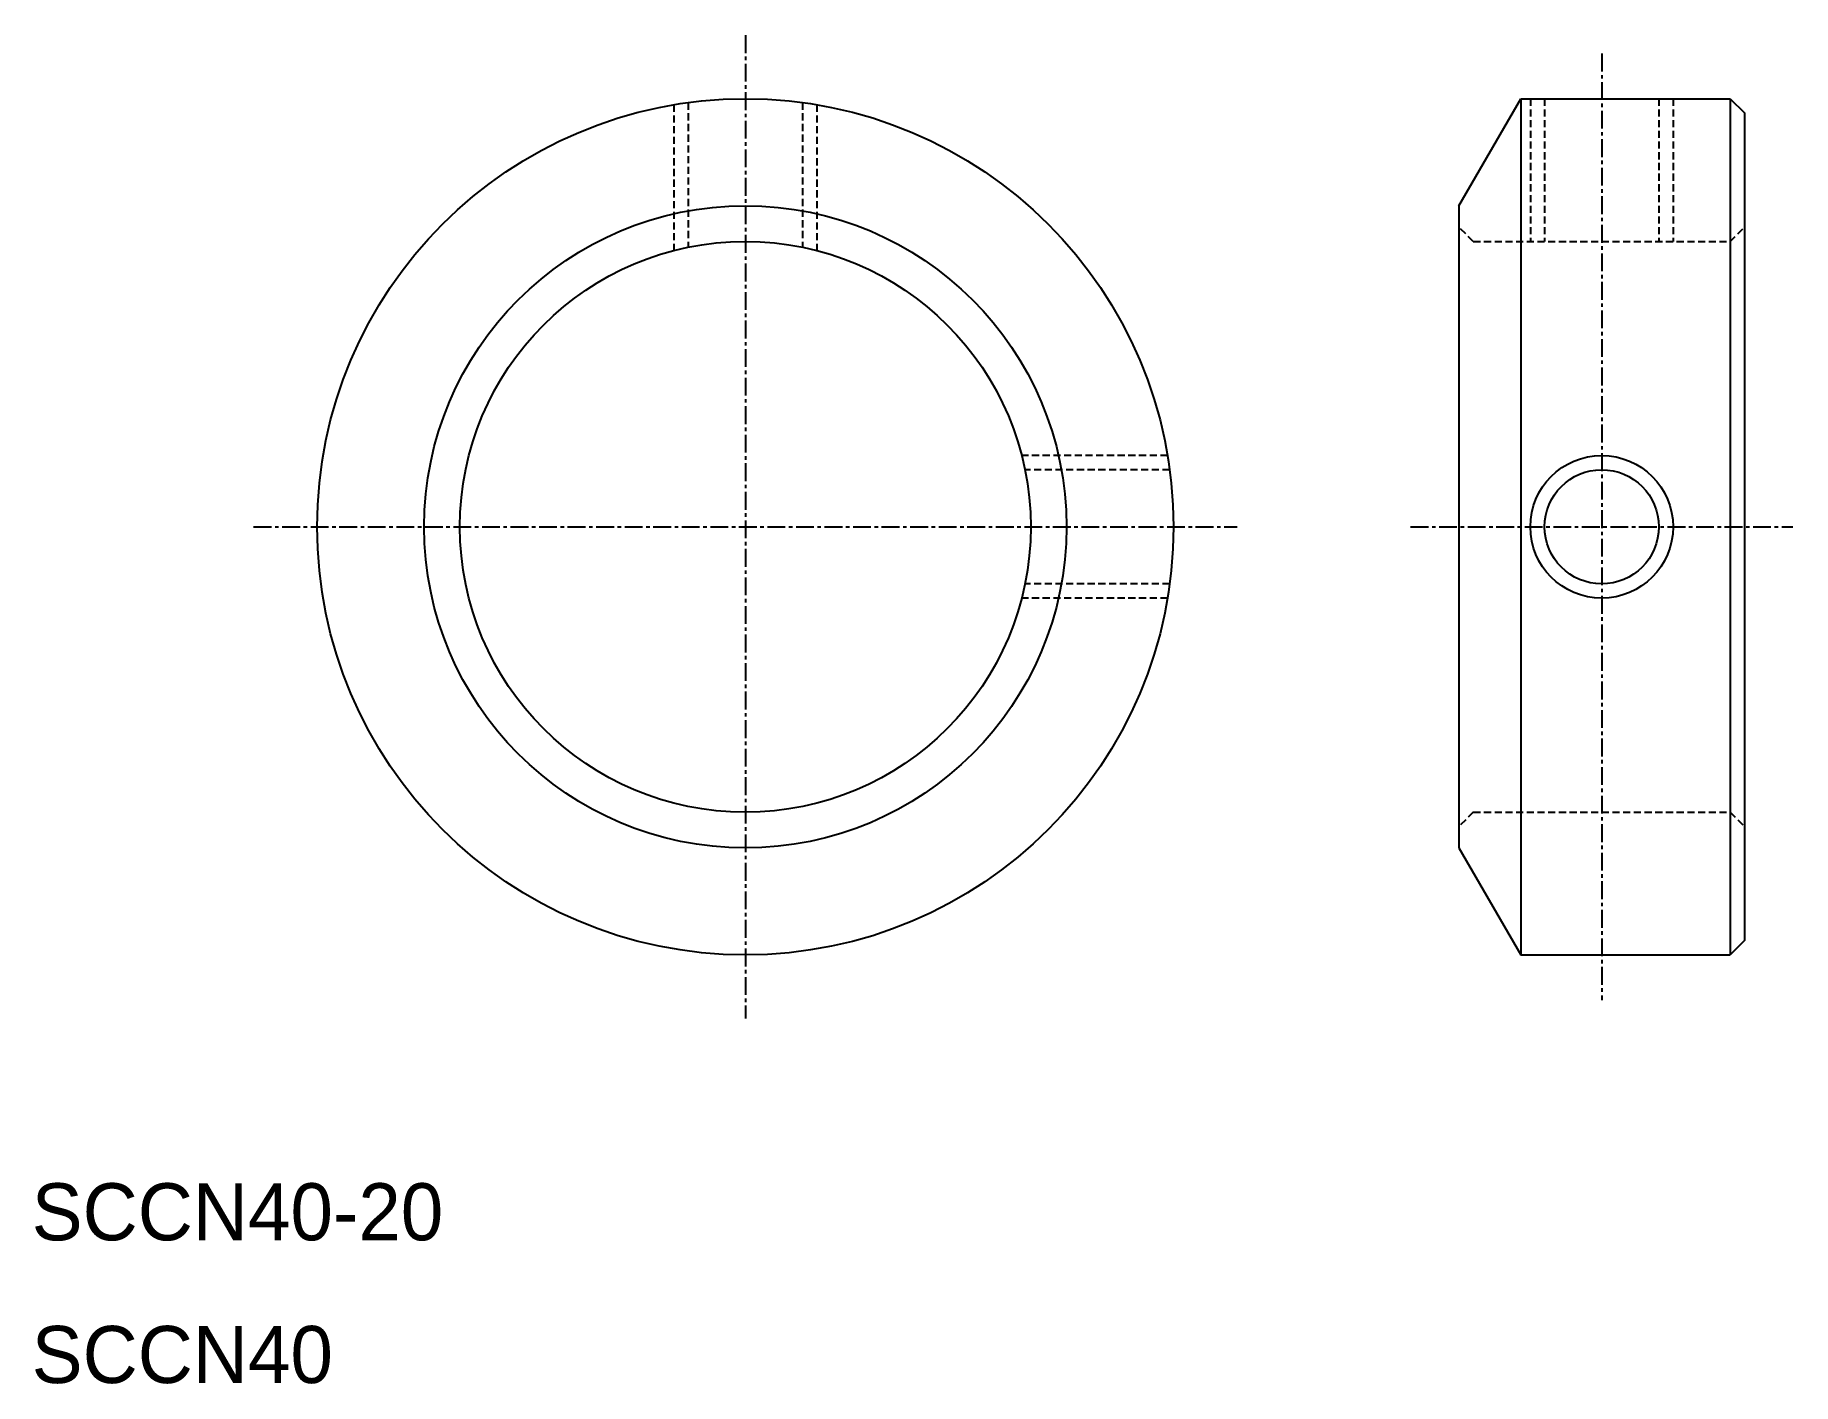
# Model space of a CAD drawing. Extents: x 10 to 133, y 10 to 104.
import ezdxf

# ---------------------------------------------------------------- set-up
doc = ezdxf.new("R2010")
doc.units = 0
doc.linetypes.add('CENTER', pattern=[2, 1.25, -0.25, 0.25, -0.25])
doc.linetypes.add('DASHED', pattern=[0.75, 0.5, -0.25])
doc.layers.get('0').update_dxf_attribs({"linetype": 'CONTINUOUS'})
doc.layers.add('CENTER', color=1, linetype='CENTER')

msp = doc.modelspace()

# ---------------------------------------------------------------- linework, layer by layer
at = {"color": 7, "linetype": 'CONTINUOUS'}
for p, q in [((110, 92.5), (114.33, 100)), ((114.33, 100), (114.33, 40)), ((114.33, 100), (129, 100)), ((129, 100), (130, 99)), ((129, 100), (129, 40)), ((130, 99), (130, 41)), ((110, 92.5), (110, 47.5)), ((115, 90), (115, 90)), ((120, 90), (120, 90)), ((115, 50), (115, 50)), ((120, 50), (120, 50)), ((110, 47.5), (114.33, 40)), ((130, 41), (129, 40)), ((114.33, 40), (129, 40))]:
    msp.add_line(p, q, dxfattribs=at)
at = {"color": 3, "linetype": 'DASHED'}
for p, q in [((115, 100), (115, 90)), ((116, 100), (116, 90)), ((124, 100), (124, 90)), ((125, 100), (125, 90)), ((55, 99.58), (55, 89.36)), ((56, 99.73), (56, 89.6)), ((64, 99.73), (64, 89.6)), ((65, 99.58), (65, 89.36)), ((111, 90), (110, 91)), ((111, 90), (129, 90)), ((129, 90), (130, 91)), ((89.58, 75), (79.36, 75)), ((89.73, 74), (79.6, 74)), ((89.73, 66), (79.6, 66)), ((89.58, 65), (79.36, 65)), ((111, 50), (110, 49)), ((111, 50), (129, 50)), ((129, 50), (130, 49))]:
    msp.add_line(p, q, dxfattribs=at)
at = {"color": 7, "linetype": 'CONTINUOUS'}
for centre, radius in [((60, 70), 30), ((60, 70), 22.5), ((60, 70), 20), ((120, 70), 4)]:
    msp.add_circle(centre, radius, dxfattribs=at)
at = {"color": 3, "linetype": 'CONTINUOUS'}
msp.add_circle((120, 70), 5, dxfattribs=at)
at = {"layer": 'CENTER', "color": 1, "linetype": 'CENTER'}
for p, q in [((60, 104.45), (60, 35.55)), ((120, 103.16), (120, 36.84)), ((25.55, 70), (94.45, 70)), ((106.61, 70), (133.39, 70))]:
    msp.add_line(p, q, dxfattribs=at)

# ---------------------------------------------------------------- texts
at = {"color": 7, "linetype": 'CONTINUOUS'}
for s, p in [('SCCN40-20', (10, 20)), ('SCCN40', (10, 10))]:
    msp.add_text(s, height=4, dxfattribs=at).set_placement(p)

doc.saveas('drawing.dxf')
